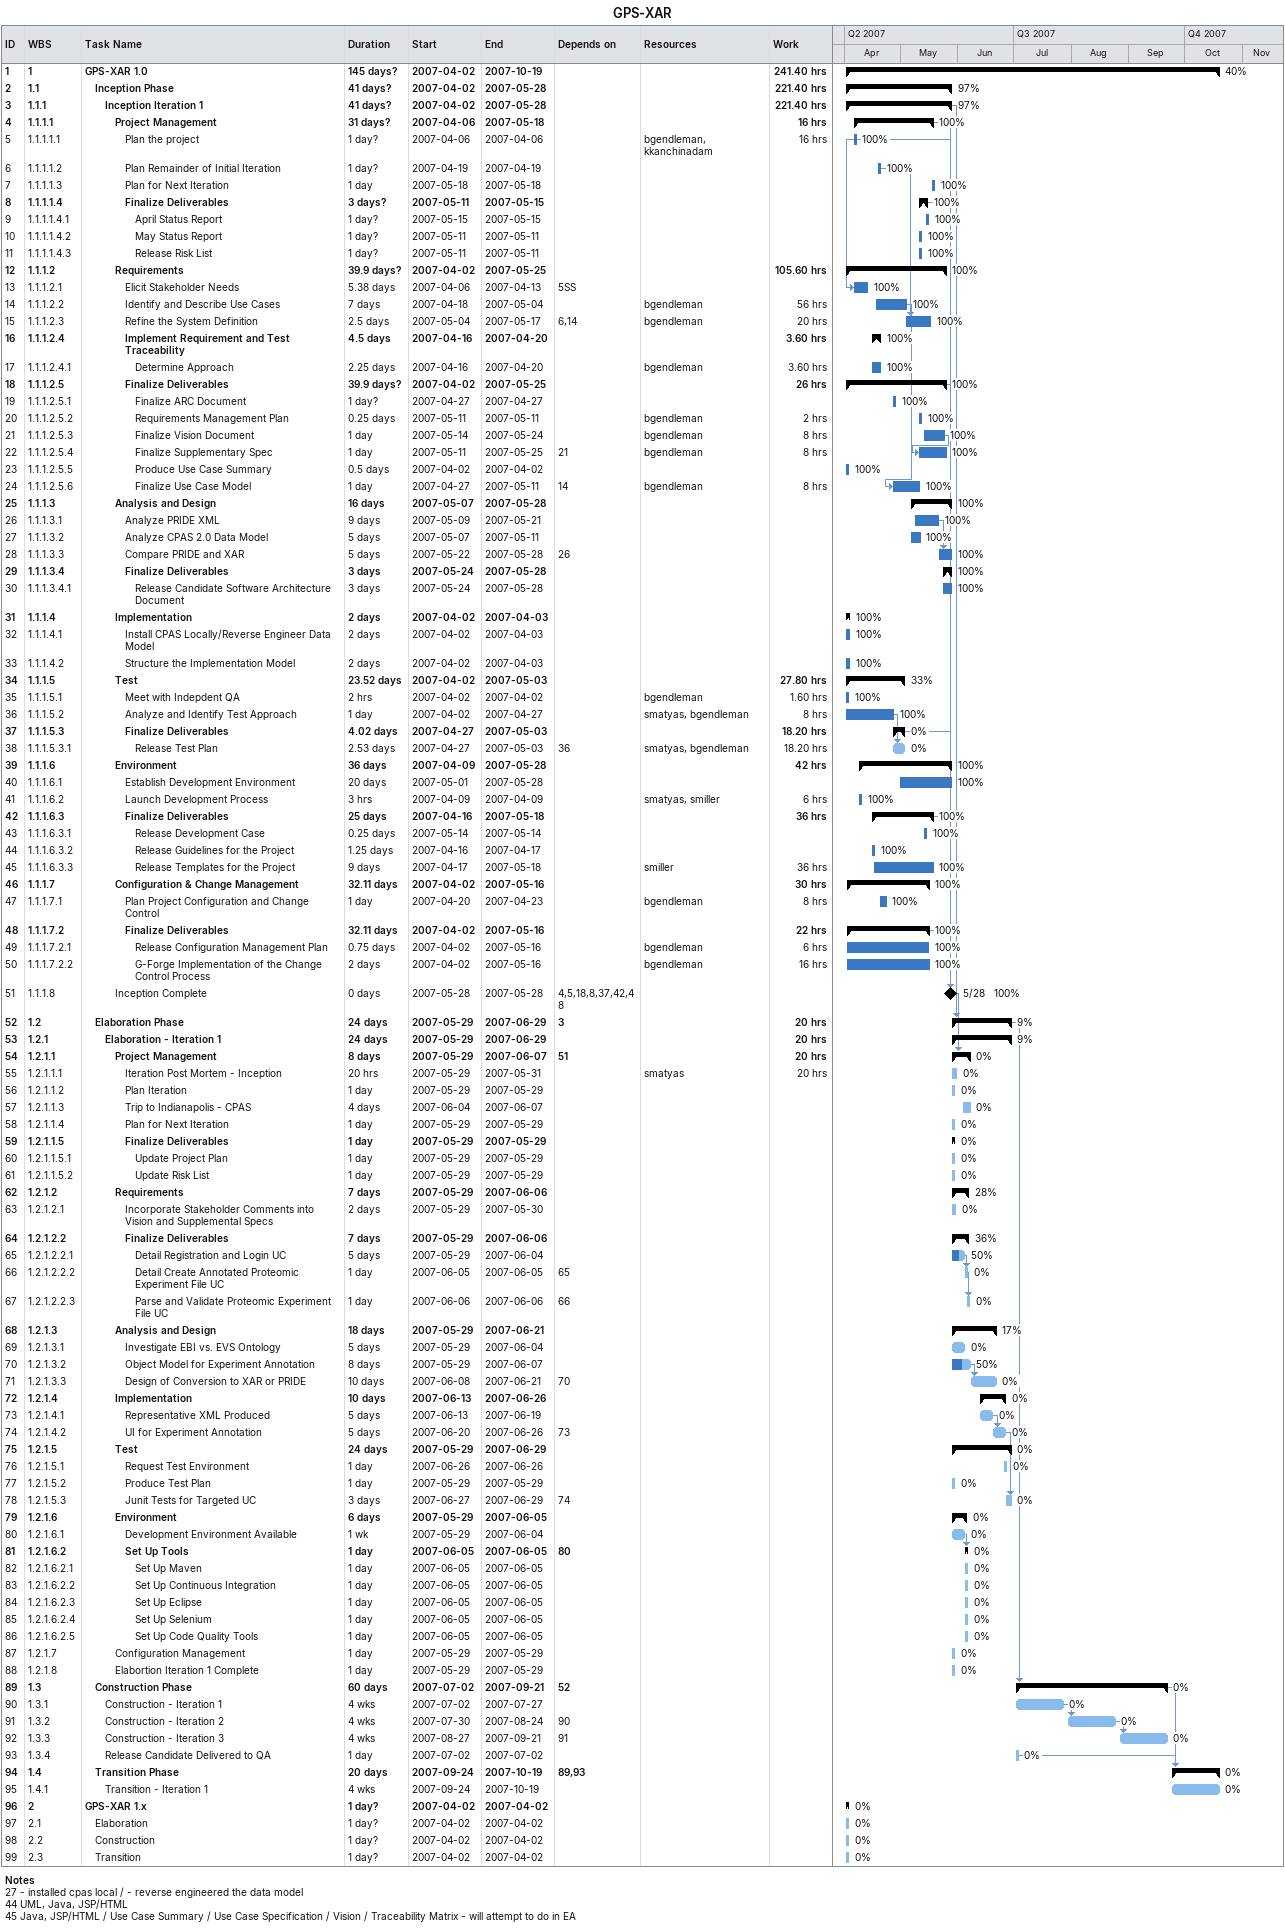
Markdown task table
GPS-XAR

| ID | WBS | Task | Duration | Start | Finish | Predecessors | Resources | % complete | Work (h) |
|---|---|---|---|---|---|---|---|---|---|
| 1 | 1 | **GPS-XAR 1.0** | 145d? | 2007-04-02 | 2007-10-19 |  |  | 40 | 241.40 |
| 2 | 1.1 | **Inception Phase** | 41d? | 2007-04-02 | 2007-05-28 |  |  | 97 | 221.40 |
| 3 | 1.1.1 | **Inception Iteration 1** | 41d? | 2007-04-02 | 2007-05-28 |  |  | 97 | 221.40 |
| 4 | 1.1.1.1 | **Project Management** | 31d? | 2007-04-06 | 2007-05-18 |  |  | 100 | 16 |
| 5 | 1.1.1.1.1 | Plan the project | 1d? | 2007-04-06 | 2007-04-06 |  | bgendleman, kkanchinadam | 100 | 16 |
| 6 | 1.1.1.1.2 | Plan Remainder of Initial Iteration | 1d? | 2007-04-19 | 2007-04-19 |  |  | 100 |  |
| 7 | 1.1.1.1.3 | Plan for Next Iteration | 1d | 2007-05-18 | 2007-05-18 |  |  | 100 |  |
| 8 | 1.1.1.1.4 | **Finalize Deliverables** | 3d? | 2007-05-11 | 2007-05-15 |  |  | 100 |  |
| 9 | 1.1.1.1.4.1 | April Status Report | 1d? | 2007-05-15 | 2007-05-15 |  |  | 100 |  |
| 10 | 1.1.1.1.4.2 | May Status Report | 1d? | 2007-05-11 | 2007-05-11 |  |  | 100 |  |
| 11 | 1.1.1.1.4.3 | Release Risk List | 1d? | 2007-05-11 | 2007-05-11 |  |  | 100 |  |
| 12 | 1.1.1.2 | **Requirements** | 39.9d? | 2007-04-02 | 2007-05-25 |  |  | 100 | 105.60 |
| 13 | 1.1.1.2.1 | Elicit Stakeholder Needs | 5.38d | 2007-04-06 | 2007-04-13 | 5SS |  | 100 |  |
| 14 | 1.1.1.2.2 | Identify and Describe Use Cases | 7d | 2007-04-18 | 2007-05-04 |  | bgendleman | 100 | 56 |
| 15 | 1.1.1.2.3 | Refine the System Definition | 2.5d | 2007-05-04 | 2007-05-17 | 6, 14 | bgendleman | 100 | 20 |
| 16 | 1.1.1.2.4 | **Implement Requirement and Test Traceability** | 4.5d | 2007-04-16 | 2007-04-20 |  |  | 100 | 3.60 |
| 17 | 1.1.1.2.4.1 | Determine Approach | 2.25d | 2007-04-16 | 2007-04-20 |  | bgendleman | 100 | 3.60 |
| 18 | 1.1.1.2.5 | **Finalize Deliverables** | 39.9d? | 2007-04-02 | 2007-05-25 |  |  | 100 | 26 |
| 19 | 1.1.1.2.5.1 | Finalize ARC Document | 1d? | 2007-04-27 | 2007-04-27 |  |  | 100 |  |
| 20 | 1.1.1.2.5.2 | Requirements Management Plan | 0.25d | 2007-05-11 | 2007-05-11 |  | bgendleman | 100 | 2 |
| 21 | 1.1.1.2.5.3 | Finalize Vision Document | 1d | 2007-05-14 | 2007-05-24 |  | bgendleman | 100 | 8 |
| 22 | 1.1.1.2.5.4 | Finalize Supplementary Spec | 1d | 2007-05-11 | 2007-05-25 | 21 | bgendleman | 100 | 8 |
| 23 | 1.1.1.2.5.5 | Produce Use Case Summary | 0.5d | 2007-04-02 | 2007-04-02 |  |  | 100 |  |
| 24 | 1.1.1.2.5.6 | Finalize Use Case Model | 1d | 2007-04-27 | 2007-05-11 | 14 | bgendleman | 100 | 8 |
| 25 | 1.1.1.3 | **Analysis and Design** | 16d | 2007-05-07 | 2007-05-28 |  |  | 100 |  |
| 26 | 1.1.1.3.1 | Analyze PRIDE XML | 9d | 2007-05-09 | 2007-05-21 |  |  | 100 |  |
| 27 | 1.1.1.3.2 | Analyze CPAS 2.0 Data Model | 5d | 2007-05-07 | 2007-05-11 |  |  | 100 |  |
| 28 | 1.1.1.3.3 | Compare PRIDE and XAR | 5d | 2007-05-22 | 2007-05-28 | 26 |  | 100 |  |
| 29 | 1.1.1.3.4 | **Finalize Deliverables** | 3d | 2007-05-24 | 2007-05-28 |  |  | 100 |  |
| 30 | 1.1.1.3.4.1 | Release Candidate Software Architecture Document | 3d | 2007-05-24 | 2007-05-28 |  |  | 100 |  |
| 31 | 1.1.1.4 | **Implementation** | 2d | 2007-04-02 | 2007-04-03 |  |  | 100 |  |
| 32 | 1.1.1.4.1 | Install CPAS Locally/Reverse Engineer Data Model | 2d | 2007-04-02 | 2007-04-03 |  |  | 100 |  |
| 33 | 1.1.1.4.2 | Structure the Implementation Model | 2d | 2007-04-02 | 2007-04-03 |  |  | 100 |  |
| 34 | 1.1.1.5 | **Test** | 23.52d | 2007-04-02 | 2007-05-03 |  |  | 33 | 27.80 |
| 35 | 1.1.1.5.1 | Meet with Indepdent QA | 2h | 2007-04-02 | 2007-04-02 |  | bgendleman | 100 | 1.60 |
| 36 | 1.1.1.5.2 | Analyze and Identify Test Approach | 1d | 2007-04-02 | 2007-04-27 |  | smatyas, bgendleman | 100 | 8 |
| 37 | 1.1.1.5.3 | **Finalize Deliverables** | 4.02d | 2007-04-27 | 2007-05-03 |  |  | 0 | 18.20 |
| 38 | 1.1.1.5.3.1 | Release Test Plan | 2.53d | 2007-04-27 | 2007-05-03 | 36 | smatyas, bgendleman | 0 | 18.20 |
| 39 | 1.1.1.6 | **Environment** | 36d | 2007-04-09 | 2007-05-28 |  |  | 100 | 42 |
| 40 | 1.1.1.6.1 | Establish Development Environment | 20d | 2007-05-01 | 2007-05-28 |  |  | 100 |  |
| 41 | 1.1.1.6.2 | Launch Development Process | 3h | 2007-04-09 | 2007-04-09 |  | smatyas, smiller | 100 | 6 |
| 42 | 1.1.1.6.3 | **Finalize Deliverables** | 25d | 2007-04-16 | 2007-05-18 |  |  | 100 | 36 |
| 43 | 1.1.1.6.3.1 | Release Development Case | 0.25d | 2007-05-14 | 2007-05-14 |  |  | 100 |  |
| 44 | 1.1.1.6.3.2 | Release Guidelines for the Project | 1.25d | 2007-04-16 | 2007-04-17 |  |  | 100 |  |
| 45 | 1.1.1.6.3.3 | Release Templates for the Project | 9d | 2007-04-17 | 2007-05-18 |  | smiller | 100 | 36 |
| 46 | 1.1.1.7 | **Configuration & Change Management** | 32.11d | 2007-04-02 | 2007-05-16 |  |  | 100 | 30 |
| 47 | 1.1.1.7.1 | Plan Project Configuration and Change Control | 1d | 2007-04-20 | 2007-04-23 |  | bgendleman | 100 | 8 |
| 48 | 1.1.1.7.2 | **Finalize Deliverables** | 32.11d | 2007-04-02 | 2007-05-16 |  |  | 100 | 22 |
| 49 | 1.1.1.7.2.1 | Release Configuration Management Plan | 0.75d | 2007-04-02 | 2007-05-16 |  | bgendleman | 100 | 6 |
| 50 | 1.1.1.7.2.2 | G-Forge Implementation of the Change Control Process | 2d | 2007-04-02 | 2007-05-16 |  | bgendleman | 100 | 16 |
| 51 | 1.1.1.8 | Inception Complete | 0d | 2007-05-28 | 2007-05-28 | 4, 5, 18, 8, 37, 42, 48 |  | 100 |  |
| 52 | 1.2 | **Elaboration Phase** | 24d | 2007-05-29 | 2007-06-29 | 3 |  | 9 | 20 |
| 53 | 1.2.1 | **Elaboration - Iteration 1** | 24d | 2007-05-29 | 2007-06-29 |  |  | 9 | 20 |
| 54 | 1.2.1.1 | **Project Management** | 8d | 2007-05-29 | 2007-06-07 | 51 |  | 0 | 20 |
| 55 | 1.2.1.1.1 | Iteration Post Mortem - Inception | 20h | 2007-05-29 | 2007-05-31 |  | smatyas | 0 | 20 |
| 56 | 1.2.1.1.2 | Plan Iteration | 1d | 2007-05-29 | 2007-05-29 |  |  | 0 |  |
| 57 | 1.2.1.1.3 | Trip to Indianapolis - CPAS | 4d | 2007-06-04 | 2007-06-07 |  |  | 0 |  |
| 58 | 1.2.1.1.4 | Plan for Next Iteration | 1d | 2007-05-29 | 2007-05-29 |  |  | 0 |  |
| 59 | 1.2.1.1.5 | **Finalize Deliverables** | 1d | 2007-05-29 | 2007-05-29 |  |  | 0 |  |
| 60 | 1.2.1.1.5.1 | Update Project Plan | 1d | 2007-05-29 | 2007-05-29 |  |  | 0 |  |
| 61 | 1.2.1.1.5.2 | Update Risk List | 1d | 2007-05-29 | 2007-05-29 |  |  | 0 |  |
| 62 | 1.2.1.2 | **Requirements** | 7d | 2007-05-29 | 2007-06-06 |  |  | 28 |  |
| 63 | 1.2.1.2.1 | Incorporate Stakeholder Comments into Vision and Supplemental Specs | 2d | 2007-05-29 | 2007-05-30 |  |  | 0 |  |
| 64 | 1.2.1.2.2 | **Finalize Deliverables** | 7d | 2007-05-29 | 2007-06-06 |  |  | 36 |  |
| 65 | 1.2.1.2.2.1 | Detail Registration and Login UC | 5d | 2007-05-29 | 2007-06-04 |  |  | 50 |  |
| 66 | 1.2.1.2.2.2 | Detail Create Annotated Proteomic Experiment File UC | 1d | 2007-06-05 | 2007-06-05 | 65 |  | 0 |  |
| 67 | 1.2.1.2.2.3 | Parse and Validate Proteomic Experiment File UC | 1d | 2007-06-06 | 2007-06-06 | 66 |  | 0 |  |
| 68 | 1.2.1.3 | **Analysis and Design** | 18d | 2007-05-29 | 2007-06-21 |  |  | 17 |  |
| 69 | 1.2.1.3.1 | Investigate EBI vs. EVS Ontology | 5d | 2007-05-29 | 2007-06-04 |  |  | 0 |  |
| 70 | 1.2.1.3.2 | Object Model for Experiment Annotation | 8d | 2007-05-29 | 2007-06-07 |  |  | 50 |  |
| 71 | 1.2.1.3.3 | Design of Conversion to XAR or PRIDE | 10d | 2007-06-08 | 2007-06-21 | 70 |  | 0 |  |
| 72 | 1.2.1.4 | **Implementation** | 10d | 2007-06-13 | 2007-06-26 |  |  | 0 |  |
| 73 | 1.2.1.4.1 | Representative XML Produced | 5d | 2007-06-13 | 2007-06-19 |  |  | 0 |  |
| 74 | 1.2.1.4.2 | UI for Experiment Annotation | 5d | 2007-06-20 | 2007-06-26 | 73 |  | 0 |  |
| 75 | 1.2.1.5 | **Test** | 24d | 2007-05-29 | 2007-06-29 |  |  | 0 |  |
| 76 | 1.2.1.5.1 | Request Test Environment | 1d | 2007-06-26 | 2007-06-26 |  |  | 0 |  |
| 77 | 1.2.1.5.2 | Produce Test Plan | 1d | 2007-05-29 | 2007-05-29 |  |  | 0 |  |
| 78 | 1.2.1.5.3 | Junit Tests for Targeted UC | 3d | 2007-06-27 | 2007-06-29 | 74 |  | 0 |  |
| 79 | 1.2.1.6 | **Environment** | 6d | 2007-05-29 | 2007-06-05 |  |  | 0 |  |
| 80 | 1.2.1.6.1 | Development Environment Available | 1w | 2007-05-29 | 2007-06-04 |  |  | 0 |  |
| 81 | 1.2.1.6.2 | **Set Up Tools** | 1d | 2007-06-05 | 2007-06-05 | 80 |  | 0 |  |
| 82 | 1.2.1.6.2.1 | Set Up Maven | 1d | 2007-06-05 | 2007-06-05 |  |  | 0 |  |
| 83 | 1.2.1.6.2.2 | Set Up Continuous Integration | 1d | 2007-06-05 | 2007-06-05 |  |  | 0 |  |
| 84 | 1.2.1.6.2.3 | Set Up Eclipse | 1d | 2007-06-05 | 2007-06-05 |  |  | 0 |  |
| 85 | 1.2.1.6.2.4 | Set Up Selenium | 1d | 2007-06-05 | 2007-06-05 |  |  | 0 |  |
| 86 | 1.2.1.6.2.5 | Set Up Code Quality Tools | 1d | 2007-06-05 | 2007-06-05 |  |  | 0 |  |
| 87 | 1.2.1.7 | Configuration Management | 1d | 2007-05-29 | 2007-05-29 |  |  | 0 |  |
| 88 | 1.2.1.8 | Elabortion Iteration 1 Complete | 1d | 2007-05-29 | 2007-05-29 |  |  | 0 |  |
| 89 | 1.3 | **Construction Phase** | 60d | 2007-07-02 | 2007-09-21 | 52 |  | 0 |  |
| 90 | 1.3.1 | Construction - Iteration 1 | 4w | 2007-07-02 | 2007-07-27 |  |  | 0 |  |
| 91 | 1.3.2 | Construction - Iteration 2 | 4w | 2007-07-30 | 2007-08-24 | 90 |  | 0 |  |
| 92 | 1.3.3 | Construction - Iteration 3 | 4w | 2007-08-27 | 2007-09-21 | 91 |  | 0 |  |
| 93 | 1.3.4 | Release Candidate Delivered to QA | 1d | 2007-07-02 | 2007-07-02 |  |  | 0 |  |
| 94 | 1.4 | **Transition Phase** | 20d | 2007-09-24 | 2007-10-19 | 89, 93 |  | 0 |  |
| 95 | 1.4.1 | Transition - Iteration 1 | 4w | 2007-09-24 | 2007-10-19 |  |  | 0 |  |
| 96 | 2 | **GPS-XAR 1.x** | 1d? | 2007-04-02 | 2007-04-02 |  |  | 0 |  |
| 97 | 2.1 | Elaboration | 1d? | 2007-04-02 | 2007-04-02 |  |  | 0 |  |
| 98 | 2.2 | Construction | 1d? | 2007-04-02 | 2007-04-02 |  |  | 0 |  |
| 99 | 2.3 | Transition | 1d? | 2007-04-02 | 2007-04-02 |  |  | 0 |  |

Notes
- 27: - installed cpas local / - reverse engineered the data model
- 44: UML, Java, JSP/HTML
- 45: Java, JSP/HTML / Use Case Summary / Use Case Specification / Vision / Traceability Matrix - will attempt to do in EA
